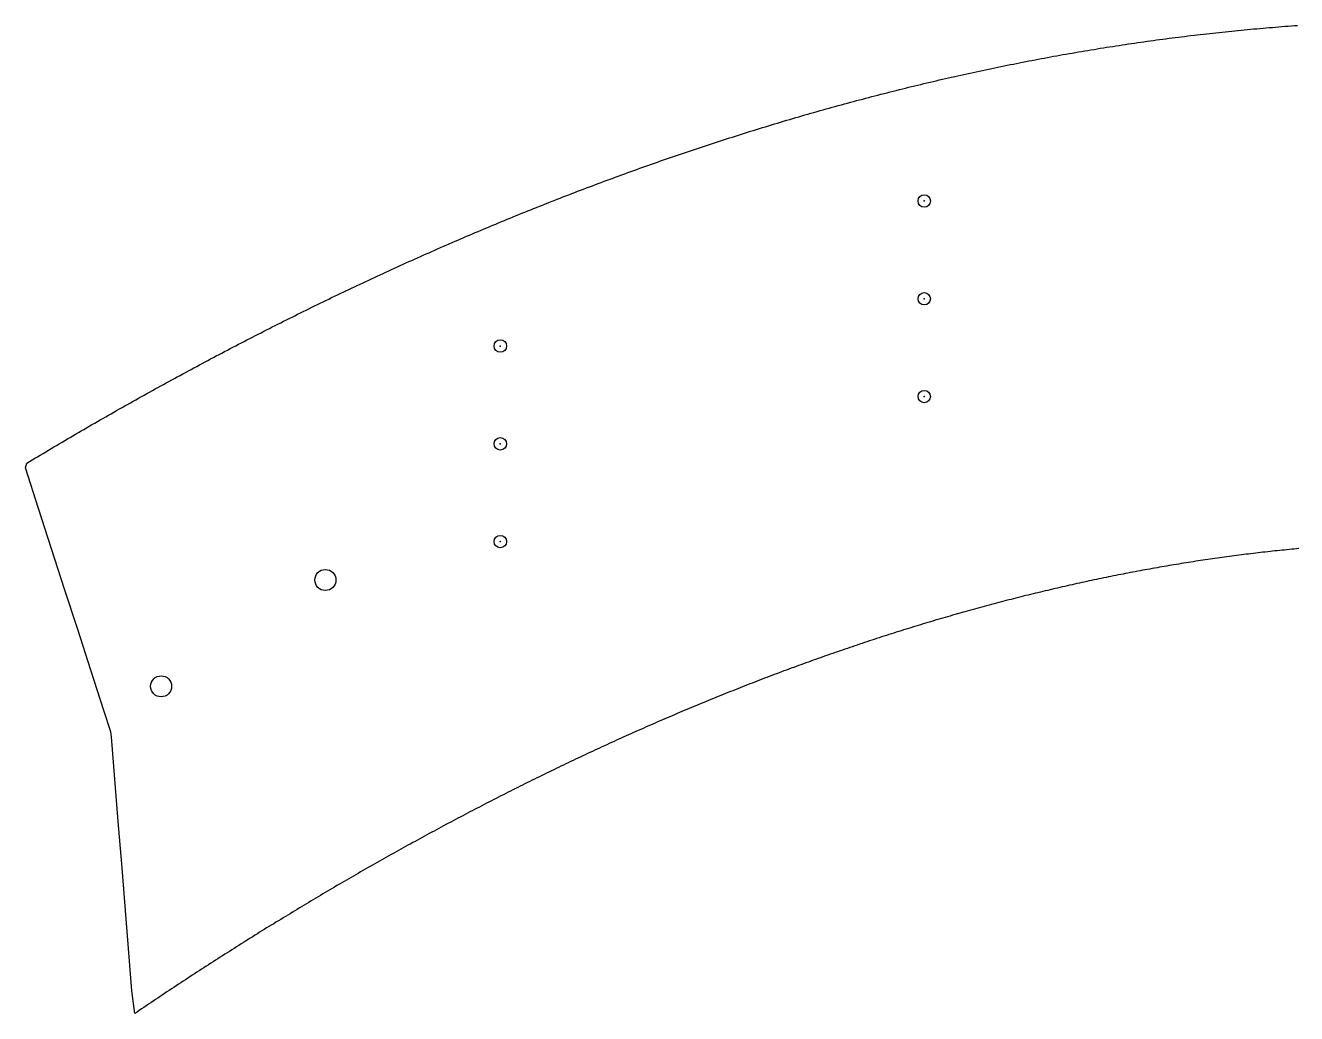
# Model space of a CAD drawing. Extents: x 15 to 497, y 19 to 601.
# Drawn here: x 198.91 to 237.89, y 218.35 to 248.66 of the extents above; entities that cross this region are included whole.
import ezdxf

# ---------------------------------------------------------------- set-up
doc = ezdxf.new("R2010")
doc.units = 0
doc.header["$PDMODE"] = 32
doc.header["$PDSIZE"] = 0.38
doc.layers.get('0').update_dxf_attribs({"linetype": 'CONTINUOUS'})
doc.layers.add('DRILLING', color=3, linetype='CONTINUOUS')
doc.layers.add('ENGRAVE', color=4, linetype='CONTINUOUS')

# ---------------------------------------------------------------- blocks, each defined once
blk = doc.blocks.new('*U725')
at = {"layer": 'ENGRAVE'}
blk.add_point((0, 0), dxfattribs=at)
blk = doc.blocks.new('*U726')
at = {"layer": 'ENGRAVE', "color": 0, "linetype": 'BYBLOCK'}
for p in [(0, 0), (3, 0), (6, 0)]:
    blk.add_blockref('*U725', p, dxfattribs=at)
blk = doc.blocks.new('*U727')
at = {"layer": 'ENGRAVE'}
blk.add_point((0, 0), dxfattribs=at)
blk = doc.blocks.new('*U728')
at = {"layer": 'ENGRAVE', "color": 0, "linetype": 'BYBLOCK'}
for p in [(0, 0), (3, 0), (6, 0)]:
    blk.add_blockref('*U727', p, dxfattribs=at)

msp = doc.modelspace()

# ---------------------------------------------------------------- linework, layer by layer
for points in [[(201.55, 226.837, 0), (201.527, 226.988, 0), (201.316, 227.65, 0), (200.915, 228.889, 0), (200.514, 230.129, 0), (200.113, 231.368, 0), (199.712, 232.607, 0), (199.311, 233.846, 0), (198.91, 235.086, 0), (198.953, 235.233, 0), (199.036, 235.283, 0), (199.119, 235.333, 0), (199.201, 235.383, 0), (199.284, 235.433, 0), (199.367, 235.483, 0), (199.45, 235.532, 0), (199.533, 235.582, 0), (199.617, 235.631, 0), (199.7, 235.681, 0), (199.783, 235.73, 0), (199.866, 235.78, 0), (199.949, 235.829, 0), (200.033, 235.878, 0), (200.116, 235.927, 0), (200.199, 235.976, 0), (200.283, 236.025, 0), (200.366, 236.074, 0), (200.45, 236.123, 0), (200.533, 236.172, 0), (200.617, 236.221, 0), (200.7, 236.269, 0), (200.784, 236.318, 0), (200.868, 236.366, 0), (200.951, 236.415, 0), (201.035, 236.463, 0), (201.119, 236.512, 0), (201.203, 236.56, 0), (201.287, 236.608, 0), (201.371, 236.656, 0), (201.455, 236.704, 0), (201.539, 236.752, 0), (201.623, 236.8, 0), (201.707, 236.848, 0), (201.791, 236.896, 0), (201.875, 236.943, 0), (201.959, 236.991, 0), (202.043, 237.038, 0), (202.128, 237.086, 0), (202.212, 237.133, 0), (202.296, 237.181, 0), (202.381, 237.228, 0), (202.465, 237.275, 0), (202.55, 237.322, 0), (202.634, 237.369, 0), (202.719, 237.416, 0), (202.803, 237.463, 0), (202.888, 237.51, 0), (202.973, 237.557, 0), (203.057, 237.603, 0), (203.142, 237.65, 0), (203.227, 237.697, 0), (203.312, 237.743, 0), (203.397, 237.789, 0), (203.482, 237.836, 0), (203.567, 237.882, 0), (203.652, 237.928, 0), (203.737, 237.974, 0), (203.822, 238.02, 0), (203.907, 238.066, 0), (203.992, 238.112, 0), (204.077, 238.158, 0), (204.162, 238.204, 0), (204.248, 238.249, 0), (204.333, 238.295, 0), (204.418, 238.341, 0), (204.504, 238.386, 0), (204.589, 238.431, 0), (204.675, 238.477, 0), (204.76, 238.522, 0), (204.846, 238.567, 0), (204.931, 238.612, 0), (205.017, 238.657, 0), (205.103, 238.702, 0), (205.188, 238.747, 0), (205.274, 238.792, 0), (205.36, 238.837, 0), (205.446, 238.881, 0), (205.532, 238.926, 0), (205.617, 238.97, 0), (205.703, 239.015, 0), (205.789, 239.059, 0), (205.875, 239.103, 0), (205.961, 239.147, 0), (206.048, 239.191, 0), (206.134, 239.235, 0), (206.22, 239.279, 0), (206.306, 239.323, 0), (206.392, 239.367, 0), (206.479, 239.411, 0), (206.565, 239.454, 0), (206.651, 239.498, 0), (206.738, 239.541, 0), (206.824, 239.585, 0), (206.911, 239.628, 0), (206.997, 239.671, 0), (207.084, 239.715, 0), (207.171, 239.758, 0), (207.257, 239.801, 0), (207.344, 239.844, 0), (207.431, 239.887, 0), (207.517, 239.929, 0), (207.604, 239.972, 0), (207.691, 240.015, 0), (207.778, 240.057, 0), (207.865, 240.1, 0), (207.952, 240.142, 0), (208.039, 240.184, 0), (208.126, 240.226, 0), (208.213, 240.269, 0), (208.3, 240.311, 0), (208.387, 240.353, 0), (208.474, 240.395, 0), (208.562, 240.436, 0), (208.649, 240.478, 0), (208.736, 240.52, 0), (208.824, 240.561, 0), (208.911, 240.603, 0), (208.998, 240.644, 0), (209.086, 240.686, 0), (209.173, 240.727, 0), (209.261, 240.768, 0), (209.349, 240.809, 0), (209.436, 240.85, 0), (209.524, 240.891, 0), (209.611, 240.932, 0), (209.699, 240.972, 0), (209.787, 241.013, 0), (209.875, 241.054, 0), (209.963, 241.094, 0), (210.051, 241.135, 0), (210.138, 241.175, 0), (210.226, 241.215, 0), (210.314, 241.255, 0), (210.402, 241.295, 0), (210.491, 241.335, 0), (210.579, 241.375, 0), (210.667, 241.415, 0), (210.755, 241.455, 0), (210.843, 241.494, 0), (210.931, 241.534, 0), (211.02, 241.574, 0), (211.108, 241.613, 0), (211.197, 241.652, 0), (211.285, 241.691, 0), (211.373, 241.731, 0), (211.462, 241.77, 0), (211.55, 241.809, 0), (211.639, 241.847, 0), (211.728, 241.886, 0), (211.816, 241.925, 0), (211.905, 241.964, 0), (211.994, 242.002, 0), (212.082, 242.04, 0), (212.171, 242.079, 0), (212.26, 242.117, 0), (212.349, 242.155, 0), (212.438, 242.193, 0), (212.527, 242.231, 0), (212.616, 242.269, 0), (212.705, 242.307, 0), (212.794, 242.345, 0), (212.883, 242.382, 0), (212.972, 242.42, 0), (213.061, 242.457, 0), (213.15, 242.495, 0), (213.239, 242.532, 0), (213.329, 242.569, 0), (213.418, 242.606, 0), (213.507, 242.643, 0), (213.597, 242.68, 0), (213.686, 242.717, 0), (213.776, 242.754, 0), (213.865, 242.791, 0), (213.955, 242.827, 0), (214.044, 242.864, 0), (214.134, 242.9, 0), (214.223, 242.936, 0), (214.313, 242.972, 0), (214.403, 243.008, 0), (214.493, 243.045, 0), (214.582, 243.08, 0), (214.672, 243.116, 0), (214.762, 243.152, 0), (214.852, 243.188, 0), (214.942, 243.223, 0), (215.032, 243.259, 0), (215.122, 243.294, 0), (215.212, 243.329, 0), (215.302, 243.364, 0), (215.392, 243.399, 0), (215.482, 243.434, 0), (215.572, 243.469, 0), (215.663, 243.504, 0), (215.753, 243.539, 0), (215.843, 243.573, 0), (215.934, 243.608, 0), (216.024, 243.642, 0), (216.114, 243.677, 0), (216.205, 243.711, 0), (216.295, 243.745, 0), (216.386, 243.779, 0), (216.476, 243.813, 0), (216.567, 243.847, 0), (216.657, 243.881, 0), (216.748, 243.914, 0), (216.839, 243.948, 0), (216.93, 243.981, 0), (217.02, 244.015, 0), (217.111, 244.048, 0), (217.202, 244.081, 0), (217.293, 244.114, 0), (217.384, 244.147, 0), (217.475, 244.18, 0), (217.566, 244.213, 0), (217.657, 244.245, 0), (217.748, 244.278, 0), (217.839, 244.311, 0), (217.93, 244.343, 0), (218.021, 244.375, 0), (218.112, 244.407, 0), (218.203, 244.44, 0), (218.295, 244.472, 0), (218.386, 244.503, 0), (218.477, 244.535, 0), (218.569, 244.567, 0), (218.66, 244.598, 0), (218.752, 244.63, 0), (218.843, 244.661, 0), (218.935, 244.693, 0), (219.026, 244.724, 0), (219.118, 244.755, 0), (219.209, 244.786, 0), (219.301, 244.817, 0), (219.393, 244.848, 0), (219.484, 244.878, 0), (219.576, 244.909, 0), (219.668, 244.939, 0), (219.76, 244.97, 0), (219.852, 245, 0), (219.943, 245.03, 0), (220.035, 245.06, 0), (220.127, 245.09, 0), (220.219, 245.12, 0), (220.311, 245.15, 0), (220.403, 245.179, 0), (220.496, 245.209, 0), (220.588, 245.238, 0), (220.68, 245.268, 0), (220.772, 245.297, 0), (220.864, 245.326, 0), (220.957, 245.355, 0), (221.049, 245.384, 0), (221.141, 245.413, 0), (221.234, 245.442, 0), (221.326, 245.47, 0), (221.418, 245.499, 0), (221.511, 245.527, 0), (221.603, 245.556, 0), (221.696, 245.584, 0), (221.789, 245.612, 0), (221.881, 245.64, 0), (221.974, 245.668, 0), (222.067, 245.696, 0), (222.159, 245.723, 0), (222.252, 245.751, 0), (222.345, 245.778, 0), (222.438, 245.806, 0), (222.531, 245.833, 0), (222.623, 245.86, 0), (222.716, 245.887, 0), (222.809, 245.914, 0), (222.902, 245.941, 0), (222.995, 245.967, 0), (223.088, 245.994, 0), (223.182, 246.02, 0), (223.275, 246.047, 0), (223.368, 246.073, 0), (223.461, 246.099, 0), (223.554, 246.125, 0), (223.648, 246.151, 0), (223.741, 246.177, 0), (223.834, 246.203, 0), (223.928, 246.228, 0), (224.021, 246.254, 0), (224.114, 246.279, 0), (224.208, 246.304, 0), (224.301, 246.33, 0), (224.395, 246.355, 0), (224.488, 246.38, 0), (224.582, 246.404, 0), (224.676, 246.429, 0), (224.769, 246.454, 0), (224.863, 246.478, 0), (224.957, 246.503, 0), (225.05, 246.527, 0), (225.144, 246.551, 0), (225.238, 246.575, 0), (225.332, 246.599, 0), (225.425, 246.623, 0), (225.519, 246.646, 0), (225.613, 246.67, 0), (225.707, 246.693, 0), (225.801, 246.717, 0), (225.895, 246.74, 0), (225.989, 246.763, 0), (226.083, 246.786, 0), (226.177, 246.809, 0), (226.271, 246.832, 0), (226.366, 246.854, 0), (226.46, 246.877, 0), (226.554, 246.899, 0), (226.648, 246.921, 0), (226.742, 246.944, 0), (226.837, 246.966, 0), (226.931, 246.988, 0), (227.025, 247.009, 0), (227.12, 247.031, 0), (227.214, 247.053, 0), (227.308, 247.074, 0), (227.403, 247.095, 0), (227.497, 247.117, 0), (227.592, 247.138, 0), (227.686, 247.159, 0), (227.781, 247.18, 0), (227.875, 247.2, 0), (227.97, 247.221, 0), (228.065, 247.241, 0), (228.159, 247.262, 0), (228.254, 247.282, 0), (228.349, 247.302, 0), (228.443, 247.322, 0), (228.538, 247.342, 0), (228.633, 247.362, 0), (228.728, 247.381, 0), (228.822, 247.401, 0), (228.917, 247.42, 0), (229.012, 247.44, 0), (229.107, 247.459, 0), (229.202, 247.478, 0), (229.297, 247.497, 0), (229.392, 247.516, 0), (229.487, 247.534, 0), (229.582, 247.553, 0), (229.677, 247.571, 0), (229.772, 247.589, 0), (229.867, 247.608, 0), (229.962, 247.626, 0), (230.057, 247.643, 0), (230.152, 247.661, 0), (230.247, 247.679, 0), (230.343, 247.696, 0), (230.438, 247.714, 0), (230.533, 247.731, 0), (230.628, 247.748, 0), (230.724, 247.765, 0), (230.819, 247.782, 0), (230.914, 247.799, 0), (231.01, 247.815, 0), (231.105, 247.832, 0), (231.2, 247.848, 0), (231.296, 247.865, 0), (231.391, 247.881, 0), (231.487, 247.897, 0), (231.582, 247.912, 0), (231.678, 247.928, 0), (231.773, 247.944, 0), (231.869, 247.959, 0), (231.964, 247.975, 0), (232.06, 247.99, 0), (232.155, 248.005, 0), (232.251, 248.02, 0), (232.346, 248.035, 0), (232.442, 248.049, 0), (232.538, 248.064, 0), (232.633, 248.078, 0), (232.729, 248.092, 0), (232.825, 248.107, 0), (232.921, 248.121, 0), (233.016, 248.135, 0), (233.112, 248.148, 0), (233.208, 248.162, 0), (233.304, 248.175, 0), (233.4, 248.189, 0), (233.495, 248.202, 0), (233.591, 248.215, 0), (233.687, 248.228, 0), (233.783, 248.241, 0), (233.879, 248.253, 0), (233.975, 248.266, 0), (234.071, 248.278, 0), (234.167, 248.291, 0), (234.263, 248.303, 0), (234.359, 248.315, 0), (234.455, 248.327, 0), (234.551, 248.338, 0), (234.647, 248.35, 0), (234.743, 248.361, 0), (234.839, 248.373, 0), (234.935, 248.384, 0), (235.031, 248.395, 0), (235.127, 248.406, 0), (235.223, 248.417, 0), (235.32, 248.427, 0), (235.416, 248.438, 0), (235.512, 248.448, 0), (235.608, 248.458, 0), (235.704, 248.468, 0), (235.8, 248.478, 0), (235.897, 248.488, 0), (235.993, 248.498, 0), (236.089, 248.507, 0), (236.185, 248.517, 0), (236.282, 248.526, 0), (236.378, 248.535, 0), (236.474, 248.544, 0), (236.571, 248.553, 0), (236.667, 248.562, 0), (236.763, 248.57, 0), (236.86, 248.579, 0), (236.956, 248.587, 0), (237.052, 248.595, 0), (237.149, 248.603, 0), (237.245, 248.611, 0), (237.342, 248.619, 0), (237.438, 248.626, 0), (237.535, 248.634, 0), (237.631, 248.641, 0), (237.727, 248.648, 0), (237.824, 248.655, 0), (237.92, 248.662, 0)], [(237.958, 232.613, 0), (237.884, 232.606, 0), (237.811, 232.599, 0), (237.737, 232.592, 0), (237.664, 232.585, 0), (237.59, 232.578, 0), (237.517, 232.57, 0), (237.443, 232.563, 0), (237.37, 232.555, 0), (237.296, 232.548, 0), (237.222, 232.54, 0), (237.149, 232.532, 0), (237.075, 232.524, 0), (237.002, 232.516, 0), (236.928, 232.507, 0), (236.855, 232.499, 0), (236.781, 232.491, 0), (236.708, 232.482, 0), (236.634, 232.473, 0), (236.561, 232.465, 0), (236.487, 232.456, 0), (236.414, 232.447, 0), (236.34, 232.438, 0), (236.266, 232.429, 0), (236.193, 232.419, 0), (236.119, 232.41, 0), (236.046, 232.4, 0), (235.972, 232.391, 0), (235.898, 232.381, 0), (235.825, 232.371, 0), (235.751, 232.361, 0), (235.678, 232.351, 0), (235.604, 232.341, 0), (235.53, 232.331, 0), (235.457, 232.321, 0), (235.383, 232.31, 0), (235.309, 232.3, 0), (235.235, 232.289, 0), (235.162, 232.278, 0), (235.088, 232.267, 0), (235.014, 232.256, 0), (234.94, 232.245, 0), (234.867, 232.234, 0), (234.793, 232.223, 0), (234.719, 232.211, 0), (234.645, 232.2, 0), (234.571, 232.188, 0), (234.497, 232.176, 0), (234.423, 232.165, 0), (234.349, 232.153, 0), (234.275, 232.14, 0), (234.201, 232.128, 0), (234.127, 232.116, 0), (234.053, 232.104, 0), (233.979, 232.091, 0), (233.905, 232.079, 0), (233.831, 232.066, 0), (233.757, 232.053, 0), (233.683, 232.04, 0), (233.609, 232.027, 0), (233.534, 232.014, 0), (233.46, 232.001, 0), (233.386, 231.987, 0), (233.312, 231.974, 0), (233.238, 231.96, 0), (233.163, 231.947, 0), (233.089, 231.933, 0), (233.015, 231.919, 0), (232.94, 231.905, 0), (232.866, 231.891, 0), (232.792, 231.877, 0), (232.717, 231.863, 0), (232.643, 231.848, 0), (232.568, 231.834, 0), (232.494, 231.819, 0), (232.42, 231.804, 0), (232.345, 231.79, 0), (232.271, 231.775, 0), (232.196, 231.76, 0), (232.122, 231.745, 0), (232.047, 231.729, 0), (231.973, 231.714, 0), (231.898, 231.699, 0), (231.824, 231.683, 0), (231.749, 231.667, 0), (231.675, 231.652, 0), (231.6, 231.636, 0), (231.525, 231.62, 0), (231.451, 231.604, 0), (231.376, 231.588, 0), (231.302, 231.571, 0), (231.227, 231.555, 0), (231.152, 231.539, 0), (231.078, 231.522, 0), (231.003, 231.505, 0), (230.928, 231.489, 0), (230.854, 231.472, 0), (230.779, 231.455, 0), (230.704, 231.438, 0), (230.63, 231.42, 0), (230.555, 231.403, 0), (230.48, 231.386, 0), (230.405, 231.368, 0), (230.331, 231.351, 0), (230.256, 231.333, 0), (230.181, 231.315, 0), (230.106, 231.297, 0), (230.032, 231.279, 0), (229.957, 231.261, 0), (229.882, 231.243, 0), (229.807, 231.225, 0), (229.732, 231.207, 0), (229.657, 231.188, 0), (229.583, 231.17, 0), (229.508, 231.151, 0), (229.433, 231.132, 0), (229.358, 231.113, 0), (229.283, 231.094, 0), (229.208, 231.075, 0), (229.133, 231.056, 0), (229.059, 231.037, 0), (228.984, 231.017, 0), (228.909, 230.998, 0), (228.834, 230.978, 0), (228.759, 230.959, 0), (228.684, 230.939, 0), (228.609, 230.919, 0), (228.534, 230.899, 0), (228.459, 230.879, 0), (228.384, 230.859, 0), (228.31, 230.839, 0), (228.235, 230.818, 0), (228.16, 230.798, 0), (228.085, 230.777, 0), (228.01, 230.757, 0), (227.935, 230.736, 0), (227.86, 230.715, 0), (227.785, 230.694, 0), (227.71, 230.673, 0), (227.635, 230.652, 0), (227.56, 230.631, 0), (227.485, 230.61, 0), (227.41, 230.588, 0), (227.335, 230.567, 0), (227.26, 230.545, 0), (227.185, 230.523, 0), (227.11, 230.502, 0), (227.035, 230.48, 0), (226.96, 230.458, 0), (226.885, 230.436, 0), (226.81, 230.414, 0), (226.735, 230.391, 0), (226.66, 230.369, 0), (226.585, 230.347, 0), (226.51, 230.324, 0), (226.435, 230.301, 0), (226.36, 230.279, 0), (226.285, 230.256, 0), (226.211, 230.233, 0), (226.136, 230.21, 0), (226.061, 230.187, 0), (225.986, 230.164, 0), (225.911, 230.14, 0), (225.836, 230.117, 0), (225.761, 230.093, 0), (225.686, 230.07, 0), (225.611, 230.046, 0), (225.536, 230.022, 0), (225.461, 229.999, 0), (225.386, 229.975, 0), (225.311, 229.951, 0), (225.236, 229.926, 0), (225.161, 229.902, 0), (225.086, 229.878, 0), (225.011, 229.854, 0), (224.936, 229.829, 0), (224.861, 229.804, 0), (224.787, 229.78, 0), (224.712, 229.755, 0), (224.637, 229.73, 0), (224.562, 229.705, 0), (224.487, 229.68, 0), (224.412, 229.655, 0), (224.337, 229.63, 0), (224.262, 229.605, 0), (224.187, 229.579, 0), (224.113, 229.554, 0), (224.038, 229.528, 0), (223.963, 229.502, 0), (223.888, 229.477, 0), (223.813, 229.451, 0), (223.738, 229.425, 0), (223.663, 229.399, 0), (223.589, 229.373, 0), (223.514, 229.346, 0), (223.439, 229.32, 0), (223.364, 229.294, 0), (223.289, 229.267, 0), (223.215, 229.241, 0), (223.14, 229.214, 0), (223.065, 229.187, 0), (222.99, 229.161, 0), (222.916, 229.134, 0), (222.841, 229.107, 0), (222.766, 229.079, 0), (222.691, 229.052, 0), (222.617, 229.025, 0), (222.542, 228.998, 0), (222.467, 228.97, 0), (222.393, 228.943, 0), (222.318, 228.915, 0), (222.243, 228.887, 0), (222.168, 228.859, 0), (222.094, 228.832, 0), (222.019, 228.804, 0), (221.944, 228.776, 0), (221.87, 228.747, 0), (221.795, 228.719, 0), (221.72, 228.691, 0), (221.646, 228.662, 0), (221.571, 228.634, 0), (221.496, 228.605, 0), (221.422, 228.577, 0), (221.347, 228.548, 0), (221.273, 228.519, 0), (221.198, 228.49, 0), (221.123, 228.461, 0), (221.049, 228.432, 0), (220.974, 228.403, 0), (220.9, 228.373, 0), (220.825, 228.344, 0), (220.75, 228.315, 0), (220.676, 228.285, 0), (220.601, 228.255, 0), (220.527, 228.226, 0), (220.452, 228.196, 0), (220.378, 228.166, 0), (220.303, 228.136, 0), (220.229, 228.106, 0), (220.154, 228.076, 0), (220.08, 228.045, 0), (220.005, 228.015, 0), (219.931, 227.985, 0), (219.856, 227.954, 0), (219.782, 227.924, 0), (219.707, 227.893, 0), (219.633, 227.862, 0), (219.559, 227.831, 0), (219.484, 227.801, 0), (219.41, 227.77, 0), (219.335, 227.738, 0), (219.261, 227.707, 0), (219.186, 227.676, 0), (219.112, 227.645, 0), (219.038, 227.613, 0), (218.963, 227.582, 0), (218.889, 227.55, 0), (218.815, 227.519, 0), (218.74, 227.487, 0), (218.666, 227.455, 0), (218.592, 227.423, 0), (218.517, 227.391, 0), (218.443, 227.359, 0), (218.369, 227.327, 0), (218.295, 227.295, 0), (218.22, 227.262, 0), (218.146, 227.23, 0), (218.072, 227.197, 0), (217.998, 227.165, 0), (217.923, 227.132, 0), (217.849, 227.099, 0), (217.775, 227.067, 0), (217.701, 227.034, 0), (217.626, 227.001, 0), (217.552, 226.968, 0), (217.478, 226.935, 0), (217.404, 226.901, 0), (217.33, 226.868, 0), (217.256, 226.835, 0), (217.182, 226.801, 0), (217.107, 226.768, 0), (217.033, 226.734, 0), (216.959, 226.7, 0), (216.885, 226.666, 0), (216.811, 226.633, 0), (216.737, 226.599, 0), (216.663, 226.565, 0), (216.589, 226.531, 0), (216.515, 226.496, 0), (216.441, 226.462, 0), (216.367, 226.428, 0), (216.293, 226.393, 0), (216.219, 226.359, 0), (216.145, 226.324, 0), (216.071, 226.289, 0), (215.997, 226.255, 0), (215.923, 226.22, 0), (215.849, 226.185, 0), (215.775, 226.15, 0), (215.702, 226.115, 0), (215.628, 226.08, 0), (215.554, 226.045, 0), (215.48, 226.009, 0), (215.406, 225.974, 0), (215.332, 225.938, 0), (215.258, 225.903, 0), (215.185, 225.867, 0), (215.111, 225.832, 0), (215.037, 225.796, 0), (214.963, 225.76, 0), (214.89, 225.724, 0), (214.816, 225.688, 0), (214.742, 225.652, 0), (214.668, 225.616, 0), (214.595, 225.58, 0), (214.521, 225.543, 0), (214.447, 225.507, 0), (214.374, 225.47, 0), (214.3, 225.434, 0), (214.226, 225.397, 0), (214.153, 225.361, 0), (214.079, 225.324, 0), (214.006, 225.287, 0), (213.932, 225.25, 0), (213.859, 225.213, 0), (213.785, 225.176, 0), (213.711, 225.139, 0), (213.638, 225.102, 0), (213.564, 225.064, 0), (213.491, 225.027, 0), (213.417, 224.99, 0), (213.344, 224.952, 0), (213.271, 224.914, 0), (213.197, 224.877, 0), (213.124, 224.839, 0), (213.05, 224.801, 0), (212.977, 224.763, 0), (212.904, 224.725, 0), (212.83, 224.687, 0), (212.757, 224.649, 0), (212.684, 224.611, 0), (212.61, 224.573, 0), (212.537, 224.534, 0), (212.464, 224.496, 0), (212.39, 224.457, 0), (212.317, 224.419, 0), (212.244, 224.38, 0), (212.171, 224.341, 0), (212.098, 224.303, 0), (212.025, 224.264, 0), (211.951, 224.225, 0), (211.878, 224.186, 0), (211.805, 224.147, 0), (211.732, 224.108, 0), (211.659, 224.069, 0), (211.586, 224.029, 0), (211.513, 223.99, 0), (211.44, 223.95, 0), (211.367, 223.911, 0), (211.294, 223.871, 0), (211.221, 223.832, 0), (211.148, 223.792, 0), (211.075, 223.752, 0), (211.002, 223.713, 0), (210.929, 223.673, 0), (210.857, 223.633, 0), (210.784, 223.593, 0), (210.711, 223.552, 0), (210.638, 223.512, 0), (210.565, 223.472, 0), (210.493, 223.432, 0), (210.42, 223.391, 0), (210.347, 223.351, 0), (210.275, 223.31, 0), (210.202, 223.27, 0), (210.129, 223.229, 0), (210.057, 223.188, 0), (209.984, 223.147, 0), (209.911, 223.106, 0), (209.839, 223.066, 0), (209.766, 223.025, 0), (209.694, 222.983, 0), (209.621, 222.942, 0), (209.549, 222.901, 0), (209.476, 222.86, 0), (209.404, 222.818, 0), (209.331, 222.777, 0), (209.259, 222.735, 0), (209.186, 222.694, 0), (209.114, 222.652, 0), (209.042, 222.61, 0), (208.969, 222.569, 0), (208.897, 222.527, 0), (208.825, 222.485, 0), (208.752, 222.443, 0), (208.68, 222.401, 0), (208.608, 222.359, 0), (208.536, 222.317, 0), (208.463, 222.274, 0), (208.391, 222.232, 0), (208.319, 222.19, 0), (208.247, 222.147, 0), (208.175, 222.105, 0), (208.103, 222.062, 0), (208.031, 222.019, 0), (207.959, 221.977, 0), (207.887, 221.934, 0), (207.815, 221.891, 0), (207.743, 221.848, 0), (207.671, 221.805, 0), (207.599, 221.762, 0), (207.527, 221.719, 0), (207.455, 221.676, 0), (207.383, 221.633, 0), (207.311, 221.589, 0), (207.239, 221.546, 0), (207.167, 221.502, 0), (207.095, 221.459, 0), (207.024, 221.415, 0), (206.952, 221.372, 0), (206.88, 221.328, 0), (206.808, 221.284, 0), (206.737, 221.24, 0), (206.665, 221.196, 0), (206.593, 221.152, 0), (206.522, 221.108, 0), (206.45, 221.064, 0), (206.378, 221.02, 0), (206.307, 220.976, 0), (206.235, 220.931, 0), (206.164, 220.887, 0), (206.092, 220.843, 0), (206.021, 220.798, 0), (205.949, 220.754, 0), (205.878, 220.709, 0), (205.806, 220.664, 0), (205.735, 220.62, 0), (205.663, 220.575, 0), (205.592, 220.53, 0), (205.521, 220.485, 0), (205.449, 220.44, 0), (205.378, 220.395, 0), (205.307, 220.35, 0), (205.236, 220.305, 0), (205.164, 220.259, 0), (205.093, 220.214, 0), (205.022, 220.169, 0), (204.951, 220.123, 0), (204.879, 220.078, 0), (204.808, 220.032, 0), (204.737, 219.986, 0), (204.666, 219.941, 0), (204.595, 219.895, 0), (204.524, 219.849, 0), (204.453, 219.803, 0), (204.382, 219.757, 0), (204.311, 219.711, 0), (204.24, 219.665, 0), (204.169, 219.619, 0), (204.098, 219.573, 0), (204.027, 219.526, 0), (203.956, 219.48, 0), (203.885, 219.434, 0), (203.815, 219.387, 0), (203.744, 219.341, 0), (203.673, 219.294, 0), (203.602, 219.248, 0), (203.531, 219.201, 0), (203.461, 219.154, 0), (203.39, 219.107, 0), (203.319, 219.06, 0), (203.249, 219.013, 0), (203.178, 218.966, 0), (203.107, 218.919, 0), (203.037, 218.872, 0), (202.966, 218.825, 0), (202.896, 218.778, 0), (202.825, 218.731, 0), (202.755, 218.683, 0), (202.684, 218.636, 0), (202.614, 218.588, 0), (202.543, 218.541, 0), (202.473, 218.493, 0), (202.402, 218.445, 0), (202.332, 218.398, 0), (202.262, 218.35, 0), (202.173, 219.047, 0), (202.069, 220.345, 0), (201.965, 221.644, 0), (201.862, 222.942, 0), (201.758, 224.241, 0), (201.654, 225.539, 0), (201.55, 226.837, 0)]]:
    msp.add_polyline3d(points)
at = {"layer": 'DRILLING'}
for centre in [(208.1076, 231.6505), (203.0716, 228.3887)]:
    msp.add_circle(centre, 0.3225, dxfattribs=at)

# ---------------------------------------------------------------- block references
at = {"layer": 'ENGRAVE', "rotation": 270}
for name, p in [('*U728', (226.4712, 243.2766)), ('*U726', (213.4712, 238.8278))]:
    msp.add_blockref(name, p, dxfattribs=at)

doc.saveas('drawing.dxf')
